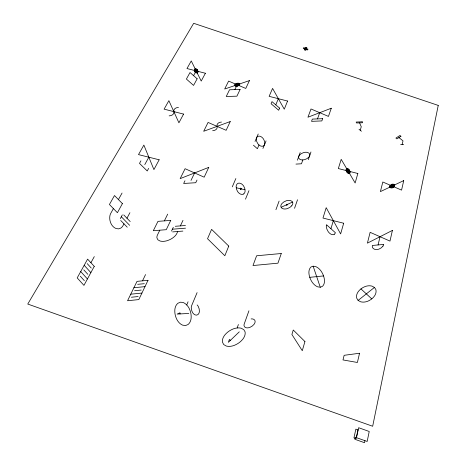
<?xml version="1.0" encoding="UTF-8"?>
<svg xmlns="http://www.w3.org/2000/svg" width="466" height="466" viewBox="0 0 466 466"><rect width="100%" height="100%" fill="white"/><g stroke="black" fill="none" stroke-linecap="round" stroke-linejoin="round"><path stroke-width="0.7" d="M364.925 440.685L364.505 442.7L354.801 439.252L355.238 437.242L367.167 441.459L369.229 431.481L358.639 427.724L356.478 437.661M378.066 244.941L380.04 236.705M402.146 144.443L403.003 140.866L398.913 137.557M330.93 228.713L333.33 220.645M360.224 130.253L361.267 126.746L359.571 122.855M294.547 208.308L297.512 199.757M308.288 159.605L310.962 151.98M248.937 310.799L244.225 323.987A4.992 4.229 19.3 0 0 244.056 325.781L244.667 326.963L245.92 327.68A4.986 4.217 18.9 0 0 247.999 327.825A7.788 6.582 18.7 0 0 250.061 327.295L252.246 326.066L253.982 324.4A7.782 6.565 18.8 0 0 254.896 322.74A5.277 4.45 19.1 0 0 255.059 320.853L254.43 319.793L253.184 319.088A4.975 4.206 19.6 0 0 251.127 318.936M302.848 159.908A5.173 3.629 17.9 0 1 300.716 159.681L299.399 158.993L298.712 157.927A5.178 3.641 18 0 1 298.788 156.366A8.114 5.703 18.2 0 1 299.661 154.951L301.356 153.582L303.517 152.627A8.103 5.691 18.3 0 1 305.579 152.266A5.161 3.617 18.2 0 1 307.688 152.499L308.993 153.174L309.692 154.13A5.47 3.833 18 0 1 309.628 155.772A8.068 5.65 17.8 0 1 308.777 157.188L307.094 158.568L304.927 159.541A8.079 5.662 17.8 0 1 302.848 159.908L301.461 163.782L295.974 164.096M317.503 118.894L319.717 112.69M297.39 160.211L300.174 152.551M237.147 327.971A10.112 8.679 18.6 0 1 241.318 328.268L243.829 329.701L245.081 331.862A10.706 9.169 17.7 0 1 244.726 335.736A15.78 13.52 16.9 0 1 242.815 339.161A23.789 20.335 15.8 0 1 234.736 345.178A15.821 13.59 16.6 0 1 230.489 346.308A10.147 8.749 17 0 1 226.226 346.017L223.674 344.543L222.463 342.091A10.176 8.796 17.9 0 1 222.882 338.38A15.943 13.782 18.8 0 1 224.868 334.938A24.156 20.918 20.1 0 1 232.971 329.037A15.902 13.712 19.1 0 1 237.147 327.971L238.394 324.528M275.93 209.688L279.105 201.067M306.145 49.489L306.477 48.668M245.489 199.174L248.96 190.67M262.935 148.456L266.045 140.918M304.671 48.994L305.009 48.173M197.095 292.631L191.689 305.539A7.806 6.588 11.9 0 0 191.264 307.385L191.462 309.739L192.289 312.039A7.811 6.606 12 0 0 193.501 313.729A4.998 4.235 11.7 0 0 195.184 314.905L196.623 315.132L197.887 314.602A5.004 4.241 11.3 0 0 198.976 313.123A7.84 6.641 10.9 0 0 199.384 311.259L199.174 308.9L198.335 306.616A7.829 6.617 10.8 0 0 197.13 304.95M258.98 144.938A5.161 3.617 15.2 0 0 260.762 146.044L262.236 146.312L263.488 145.91A5.167 3.623 15 0 0 264.496 144.67A8.091 5.674 14.8 0 0 264.799 143.062L264.438 140.994L263.441 138.967A8.079 5.656 14.8 0 0 262.113 137.458A5.464 3.821 14.9 0 0 260.244 136.305L258.892 136.101L257.646 136.491A5.138 3.588 15.1 0 0 256.632 137.715A8.05 5.627 15.3 0 0 256.317 139.305L256.661 141.367L257.646 143.411A8.062 5.644 15.3 0 0 258.98 144.938L257.389 148.736L253.44 145.211M275.773 104.856L278.353 98.693M186.72 304.968A10.683 9.052 9.1 0 0 183.185 302.498L180.534 302.184L177.983 303.215A10.025 8.481 10 0 0 175.746 306.145A15.698 13.304 10.7 0 0 174.832 309.867A23.673 20.055 11.9 0 0 176.771 319.297A15.739 13.38 10.9 0 0 179.177 322.734A10.095 8.604 10.3 0 0 182.567 325.128L185.485 325.588L188.072 324.499A10.124 8.638 9.4 0 0 190.297 321.47A15.861 13.514 8.6 0 0 191.159 317.678A24.022 20.457 7.4 0 0 189.12 308.317A15.821 13.438 8.5 0 0 186.72 304.968L188.078 301.77M255.042 141.443L258.205 134.016M232.284 186.854L235.854 178.548M177.756 231.497L176.87 233.379A13.77 10.759 7.9 0 1 175 236.029A20.784 16.176 7.4 0 1 167.562 240.549A13.805 10.8 7.7 0 1 163.764 241.33A8.842 6.949 7.7 0 1 160.024 241.004L157.858 239.786L156.914 237.835A8.86 6.984 8 0 1 157.473 234.94L159.803 230.198M180.389 225.888L182.987 220.354M197.013 180.045L195.737 182.724L183.651 183.476L184.967 180.779M171.505 231.089L173.3 227.338M142.526 280.841L145.549 274.567M191.008 180.412L194.613 172.938M234.835 89.623L237.177 84.765M164.381 220.872L167.684 214.139M123.968 223.837L122.96 225.719A8.947 6.914 3.6 0 1 120.822 228.078L118.469 228.888L115.906 228.457A8.918 6.897 4 0 1 113.028 226.476A13.91 10.741 4.4 0 1 111.065 223.686A20.912 16.129 5.1 0 1 109.842 216.131A13.881 10.689 4.5 0 1 110.85 213.183L113.407 208.593M126.968 218.234L129.927 212.706M148.648 168.377L147.244 170.97L139.503 163.397L140.918 160.846M120.31 218.601L122.319 214.896M90.928 262.737L94.289 256.609M144.775 164.603L148.835 157.199M193.576 75.655L196.186 70.896M118.434 199.57L122.063 193.046M239.279 331.844L228.352 342.324L229.4 339.464L230.437 340.326M358.109 300.413L374.431 287.44L375.788 289.374A10.036 7.753 27.7 0 1 375.899 292.811A14.784 11.44 27.3 0 1 374.582 295.84A22.257 17.236 26.7 0 1 368.041 301.1A14.819 11.499 27.3 0 1 364.377 302.05A9.501 7.392 27.7 0 1 360.544 301.752L358.109 300.413L356.752 298.223A9.541 7.421 28.2 0 1 356.706 294.931A14.964 11.615 28.7 0 1 358.092 291.897A22.694 17.597 29.3 0 1 364.657 286.736A14.929 11.563 28.7 0 1 368.268 285.827A9.489 7.328 28.3 0 1 372.025 286.136L374.431 287.44M281.184 207.271L292.479 202.075M320.27 287.254L322.46 286.305A9.425 7.45 23.5 0 0 324.109 283.608A14.749 11.667 23 0 0 324.452 280.212A22.298 17.691 22.3 0 0 321.552 271.783A14.708 11.609 22.7 0 0 319.018 268.748A9.361 7.357 22.9 0 0 315.767 266.628L313.146 266.191L311.084 266.936A9.926 7.776 23.3 0 0 309.313 269.703A14.656 11.469 23.8 0 0 308.917 273.041A22.129 17.265 24.4 0 0 311.737 281.528A14.696 11.522 24 0 0 314.294 284.633A9.413 7.415 23.9 0 0 317.602 286.817L320.27 287.254L313.146 266.191M309.756 277.328L323.555 275.924M131.406 297.232L138.134 296.539M134.563 290.737L141.239 290.068M130.754 294.197L141.92 293.067M133.905 287.743L144.984 286.642M137.68 284.33L144.303 283.683M172.624 231.905L182.864 231.089M172.403 229.208L185.515 228.177M175.292 226.284L185.462 225.497M188.817 313.461L177.132 314.078L179.952 312.797L180.097 313.921M400.655 144.518L403.643 144.367M236.285 187.769L244.953 189.749M304.677 49.058L306.098 49.53M359.024 129.263L361.424 131.243M360.946 288.903L371.769 298.875M123.735 214.913L130.212 221.571M121.317 216.742L129.653 225.334M120.723 220.482L127.23 227.204M87.229 263.651L91.231 268.02M84.189 265.3L90.87 272.622M83.793 269.884L87.812 274.299M80.717 271.556L87.427 278.959M80.303 276.198L84.34 280.666M169.152 115.871A5.802 3.984 9.1 0 0 173.841 111.619A5.767 3.955 9.8 0 1 178.472 107.425M212.671 130.719A5.784 4.025 11.8 0 0 217.098 126.368A5.755 3.996 12.5 0 1 221.466 122.069M287.33 204.481C286.642 205.914 285.943 203.846 287.33 204.481M287.545 204.399C286.52 206.555 285.472 203.45 287.545 204.399M286.625 204.679L287.091 204.574L286.625 204.679M348.44 171.179C347.659 172.094 347.718 169.56 348.44 171.179M348.784 171.331L348.626 171.803L347.91 171.651L347.56 170.247L348.277 170.405L348.784 171.331M237.613 84.643L236.745 84.882L237.613 84.643M238.044 84.515C236.617 86.734 235.656 83.397 238.044 84.515M240.293 188.456C240.415 190.204 241.586 188.066 240.293 188.456M240.456 188.608L240.741 188.969L240.456 188.608M241.155 188.986C239.757 190.483 240.229 186.377 241.155 188.986M438.244 105.409L372.672 426.256L27.756 304.053L193.681 23.3L438.244 105.409M357.981 429.902L356.088 438.628L353.95 437.865L355.861 429.151L357.981 429.902M392.407 230.414L389.978 241.097L370.132 232.33L367.406 243.136L392.407 230.414M403.725 180.616L401.564 190.122L382.813 182.002L380.396 191.608L403.725 180.616M359.542 353.245L357.399 362.472L342.993 359.938L344.141 355.308L359.542 353.245M343.675 223.237L340.634 233.915L326.194 207.679L322.979 218.053L343.675 223.237M357.841 173.492L355.139 182.981L341.199 159.331L338.333 168.558L357.841 173.492M304.939 341.549L302.283 350.706L291.902 334.483L293.265 330.01L304.939 341.549M196.501 71.036C195.638 71.805 196 69.644 196.501 71.036M196.815 71.176C195.085 72.713 195.813 68.386 196.815 71.176M281.272 253.516L277.946 263.173L252.991 265.544L256.615 255.77L281.272 253.516M331.274 108.24L328.46 116.413L311.003 108.974L307.944 117.222L331.274 108.24M322.635 118.69L321.855 120.915L311.533 121.341L312.348 119.104L322.635 118.69M307.898 49.14L307.56 49.961L303.255 48.522L303.593 47.701L307.898 49.14M228.759 246.095L224.839 255.752L207.539 238.726L211.593 229.359L228.759 246.095M287.569 101.046L284.266 109.201L272.569 88.406L269.138 96.34L287.569 101.046M306.809 47.782L305.76 50.357L304.339 49.879L305.393 47.311L306.809 47.782M279.577 108.095L278.685 110.244L271.09 103.755L271.993 101.635L279.577 108.095M208.768 167.364L204.166 177.185L185.089 168.704L180.156 178.629L208.768 167.364M230.245 121.556L226.144 130.305L208.075 122.436L203.689 131.272L230.245 121.556M249.444 80.595L245.768 88.435L228.614 81.107L224.682 89.018L249.444 80.595M392.599 186.027C391.516 187.198 391.836 185.008 392.599 186.027M393.019 185.998L392.343 186.627L391.347 186.371L392.011 185.485L392.663 185.456L393.019 185.998M240.101 89.478L236.914 96.171L226.249 96.497L229.546 89.769L240.101 89.478M148.007 280.305L138.816 299.58L127.556 300.745L137.016 281.371L148.007 280.305M170.754 220.395L166.257 229.691L153.314 230.711L157.974 221.356L170.754 220.395M159.156 159.791L153.92 169.595L143.866 145.083L138.501 154.601L159.156 159.791M183.575 114.088L178.915 122.808L168.878 100.668L164.102 109.149L183.575 114.088M205.39 73.249L201.213 81.067L191.258 60.935L186.971 68.543L205.39 73.249M197.147 78.801L193.565 85.412L186.394 79.051L190.023 72.527L197.147 78.801M94.266 266.366L83.938 285.384L77.199 277.899L87.608 259.125L94.266 266.366M122.407 203.619L117.403 212.712L109.428 204.498L114.485 195.539L122.407 203.619M382.947 246.124L381.299 247.807L379.114 249.025A8.778 6.483 25.4 0 1 376.965 249.526A5.621 4.159 25.6 0 1 374.711 249.322L373.26 248.553L372.445 247.312A5.633 4.165 25.9 0 1 372.386 245.465L383.71 244.429A8.767 6.46 25.5 0 1 382.947 246.124M394.364 186.592L392.669 187.781A3.932 2.726 23.7 0 1 391.714 187.973A2.516 1.742 23.8 0 1 390.712 187.868L389.687 187.006A2.516 1.748 23.9 0 1 389.646 186.231A3.944 2.732 24 0 1 389.984 185.52L391.679 184.338A3.938 2.726 24 0 1 392.634 184.152A2.511 1.742 23.9 0 1 393.636 184.256L394.65 185.06A2.668 1.847 23.8 0 1 394.696 185.882A3.932 2.72 23.7 0 1 394.364 186.592M393.269 186.324L392.424 186.918A1.969 1.363 23.8 0 1 391.947 187.012A1.258 0.874 23.8 0 1 391.446 186.959L390.933 186.528A1.258 0.874 23.9 0 1 390.91 186.144A1.969 1.363 23.9 0 1 391.079 185.788L391.929 185.2A1.969 1.363 23.9 0 1 392.407 185.101A1.258 0.868 23.9 0 1 392.908 185.153L393.415 185.561A1.334 0.92 23.8 0 1 393.438 185.969A1.969 1.363 23.8 0 1 393.269 186.324M393.636 186.412L392.506 187.204A2.621 1.817 23.8 0 1 391.871 187.332A1.678 1.159 23.8 0 1 391.201 187.262L390.52 186.691A1.678 1.165 23.9 0 1 390.491 186.173A2.627 1.823 23.9 0 1 390.718 185.701L391.848 184.909A2.627 1.817 23.9 0 1 392.483 184.786A1.678 1.159 23.9 0 1 393.147 184.856L393.828 185.392A1.777 1.229 23.8 0 1 393.857 185.94A2.621 1.817 23.8 0 1 393.636 186.412M393.997 186.505L392.588 187.489A3.279 2.272 23.7 0 1 391.795 187.652A2.097 1.45 23.8 0 1 390.957 187.565L390.1 186.849A2.097 1.456 23.9 0 1 390.071 186.202A3.285 2.278 23.9 0 1 390.351 185.608L391.766 184.623A3.285 2.272 23.9 0 1 392.558 184.466A2.097 1.45 23.9 0 1 393.391 184.553L394.242 185.229A2.219 1.538 23.8 0 1 394.277 185.911A3.274 2.266 23.7 0 1 393.997 186.505M291.675 205.844L289.852 207.417L287.522 208.541A8.563 6.367 17.8 0 1 285.297 208.984A5.481 4.083 17.9 0 1 283.031 208.768L281.639 208.022L280.922 206.84A5.487 4.095 18.1 0 1 281.039 205.092A8.604 6.413 18.4 0 1 282 203.496L283.841 201.941L286.159 200.834A8.592 6.396 18.5 0 1 288.367 200.397A5.47 4.066 18.3 0 1 290.609 200.619L291.99 201.353L292.712 202.413A5.802 4.305 18.1 0 1 292.613 204.254A8.551 6.343 17.9 0 1 291.675 205.844M238.213 85.022L237.281 85.488A1.829 1.206 13.1 0 1 236.798 85.552A1.171 0.769 13.1 0 1 236.309 85.494L235.878 85.121A1.171 0.769 13.1 0 1 235.918 84.8A1.835 1.206 13.2 0 1 236.145 84.509L237.072 84.043A1.835 1.206 13.2 0 1 237.561 83.979A1.171 0.769 13.2 0 1 238.044 84.037L238.481 84.393A1.241 0.816 13.1 0 1 238.435 84.73A1.829 1.206 13.1 0 1 238.213 85.022M238.557 85.109L237.316 85.732A2.441 1.608 13.1 0 1 236.67 85.82A1.561 1.031 13.1 0 1 236.023 85.738L235.447 85.243A1.561 1.031 13.1 0 1 235.499 84.812A2.447 1.614 13.2 0 1 235.802 84.422L237.037 83.804A2.447 1.614 13.2 0 1 237.683 83.717A1.561 1.025 13.2 0 1 238.33 83.793L238.912 84.264A1.654 1.089 13.1 0 1 238.854 84.725A2.441 1.608 13.1 0 1 238.557 85.109M238.901 85.196L237.351 85.971A3.052 2.01 13.1 0 1 236.542 86.082A1.951 1.287 13.1 0 1 235.732 85.983L235.01 85.36A1.951 1.287 13.1 0 1 235.08 84.818A3.058 2.015 13.2 0 1 235.452 84.334L237.008 83.56A3.052 2.015 13.2 0 1 237.811 83.455A1.951 1.282 13.2 0 1 238.621 83.554L239.343 84.142A2.068 1.363 13.1 0 1 239.274 84.713A3.052 2.01 13.1 0 1 238.901 85.196M239.25 85.278L237.386 86.216A3.664 2.412 13 0 1 236.419 86.344A2.342 1.544 13.1 0 1 235.441 86.227L234.573 85.476A2.342 1.544 13.1 0 1 234.66 84.829A3.67 2.417 13.2 0 1 235.109 84.253L236.973 83.321A3.664 2.417 13.2 0 1 237.94 83.193A2.336 1.538 13.2 0 1 238.907 83.309L239.78 84.014A2.481 1.631 13.1 0 1 239.693 84.701A3.658 2.412 13.1 0 1 239.25 85.278M400.923 136.253L396.892 138.874L395.914 138.076L399.95 135.466L400.923 136.253M334.413 234.206L333.132 234.718L331.559 234.45A5.569 4.165 22.3 0 1 329.596 233.198A8.708 6.495 22.4 0 1 328.064 231.433L326.852 229.051L326.317 226.627A8.691 6.472 22.3 0 1 326.515 224.74L335.369 232.709A5.575 4.177 22.1 0 1 334.413 234.206M349.686 173.364L348.417 173.445A2.493 1.742 21.1 0 1 347.537 172.903A3.903 2.726 21.1 0 1 346.838 172.146L346.017 170.113A3.903 2.72 21.1 0 1 346.087 169.315A2.493 1.736 21 0 1 346.506 168.698L347.712 168.587A2.645 1.847 20.9 0 1 348.65 169.158A3.903 2.732 20.9 0 1 349.343 169.909L350.17 171.942A3.909 2.738 20.9 0 1 350.1 172.746A2.493 1.748 21 0 1 349.686 173.364M348.888 172.193L348.253 172.234A1.247 0.874 21 0 1 347.817 171.966A1.951 1.363 21 0 1 347.467 171.587L347.053 170.568A1.951 1.363 21 0 1 347.088 170.172A1.247 0.868 21 0 1 347.298 169.863L347.904 169.805A1.322 0.926 20.9 0 1 348.37 170.09A1.951 1.363 20.9 0 1 348.719 170.469L349.133 171.488A1.951 1.369 20.9 0 1 349.098 171.884A1.247 0.874 21 0 1 348.888 172.193M349.156 172.583L348.312 172.636A1.66 1.165 21 0 1 347.723 172.274A2.604 1.817 21.1 0 1 347.257 171.773L346.71 170.416A2.604 1.817 21 0 1 346.756 169.886A1.66 1.159 21 0 1 347.03 169.473L347.84 169.403A1.765 1.235 20.9 0 1 348.463 169.781A2.604 1.823 20.9 0 1 348.929 170.282L349.477 171.639A2.604 1.823 20.9 0 1 349.43 172.17A1.666 1.165 21 0 1 349.156 172.583M349.424 172.973L348.364 173.037A2.08 1.456 21.1 0 1 347.63 172.589A3.256 2.272 21.1 0 1 347.048 171.96L346.366 170.265A3.25 2.272 21.1 0 1 346.424 169.601A2.074 1.45 21 0 1 346.768 169.088L347.776 168.995A2.208 1.544 20.9 0 1 348.556 169.473A3.256 2.278 20.9 0 1 349.133 170.096L349.82 171.791A3.256 2.278 20.9 0 1 349.768 172.455A2.08 1.456 21 0 1 349.424 172.973M243.636 193.972L242.291 194.444L240.718 194.171A5.47 4.06 14.5 0 1 238.848 192.965A8.545 6.338 14.7 0 1 237.462 191.276L236.454 189.015L236.14 186.715A8.534 6.32 14.6 0 1 236.512 184.932A5.784 4.281 14.4 0 1 237.695 183.47L238.965 183.103L240.514 183.371A5.458 4.043 14.1 0 1 242.367 184.559A8.563 6.355 14 0 1 243.747 186.225L244.761 188.468L245.099 190.769A8.574 6.373 14 0 1 244.737 192.569A5.476 4.072 14.3 0 1 243.636 193.972M196.984 72.23L196.145 72.247A1.561 1.019 10.9 0 1 195.621 71.927A2.447 1.596 10.9 0 1 195.242 71.496L194.922 70.349A2.447 1.596 10.9 0 1 195.05 69.906A1.561 1.019 10.9 0 1 195.388 69.574L196.198 69.533A1.66 1.083 10.8 0 1 196.751 69.871A2.447 1.596 10.8 0 1 197.124 70.302L197.45 71.449A2.447 1.596 10.8 0 1 197.322 71.892A1.561 1.019 10.9 0 1 196.984 72.23M197.182 72.562L196.134 72.585A1.951 1.276 10.9 0 1 195.481 72.183A3.058 1.992 11 0 1 195.009 71.642L194.607 70.209A3.058 1.992 11 0 1 194.771 69.655A1.951 1.27 10.9 0 1 195.19 69.242L196.198 69.195A2.074 1.351 10.8 0 1 196.891 69.615A3.058 1.998 10.8 0 1 197.357 70.15L197.765 71.589A3.064 1.998 10.8 0 1 197.607 72.143A1.957 1.276 10.9 0 1 197.182 72.562M197.386 72.894L196.122 72.923A2.347 1.532 10.9 0 1 195.336 72.446A3.67 2.394 11 0 1 194.771 71.793L194.287 70.069A3.664 2.388 11 0 1 194.485 69.411A2.342 1.526 10.9 0 1 194.992 68.91L196.198 68.857A2.487 1.619 10.8 0 1 197.031 69.358A3.676 2.394 10.8 0 1 197.596 70.005L198.085 71.723A3.676 2.4 10.8 0 1 197.887 72.387A2.347 1.532 10.9 0 1 197.386 72.894M195.883 69.824L195.586 69.9A1.171 0.763 10.9 0 0 195.336 70.15A1.835 1.194 10.9 0 0 195.237 70.483L195.481 71.345A1.835 1.194 10.9 0 0 195.761 71.671A1.171 0.763 10.9 0 0 196.151 71.91L196.786 71.892A1.171 0.763 10.9 0 0 197.036 71.642A1.835 1.2 10.8 0 0 197.135 71.31L196.891 70.453A1.835 1.2 10.8 0 0 196.605 70.127A1.247 0.81 10.9 0 0 196.192 69.877L195.883 69.824M362.169 121.801L356.158 122.051L356.56 122.983L362.577 122.727L362.169 121.801"/></g></svg>
